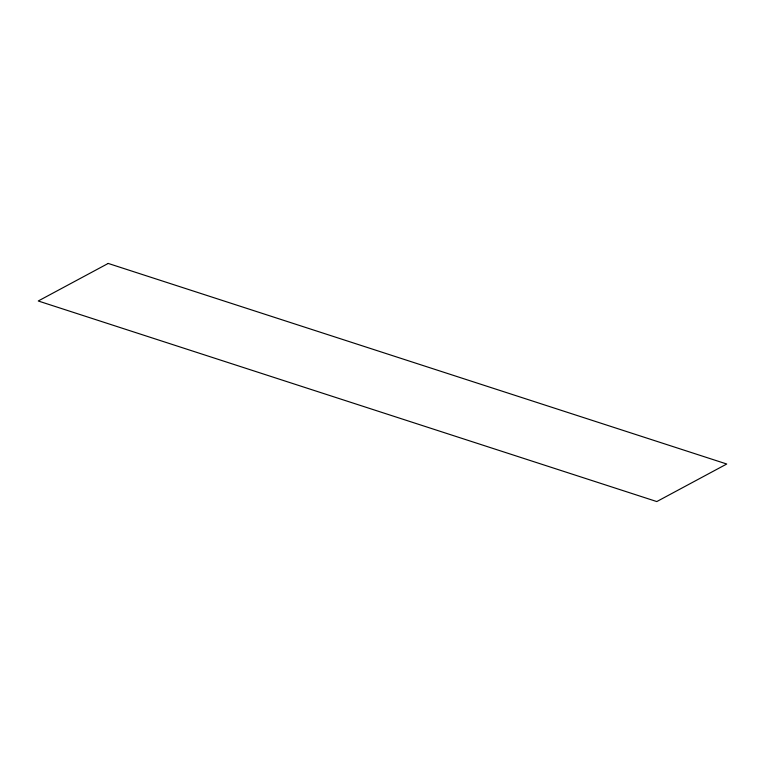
<?xml version="1.0" encoding="UTF-8"?>
<svg xmlns="http://www.w3.org/2000/svg" width="765" height="765" viewBox="0 0 765 765"><rect width="100%" height="100%" fill="white"/><g stroke="black" fill="none" stroke-linecap="round" stroke-linejoin="round"><path stroke-width="1.15" d="M108.2 263.437L38.25 300.989L656.8 501.563L726.75 464.011L108.2 263.437"/></g></svg>
